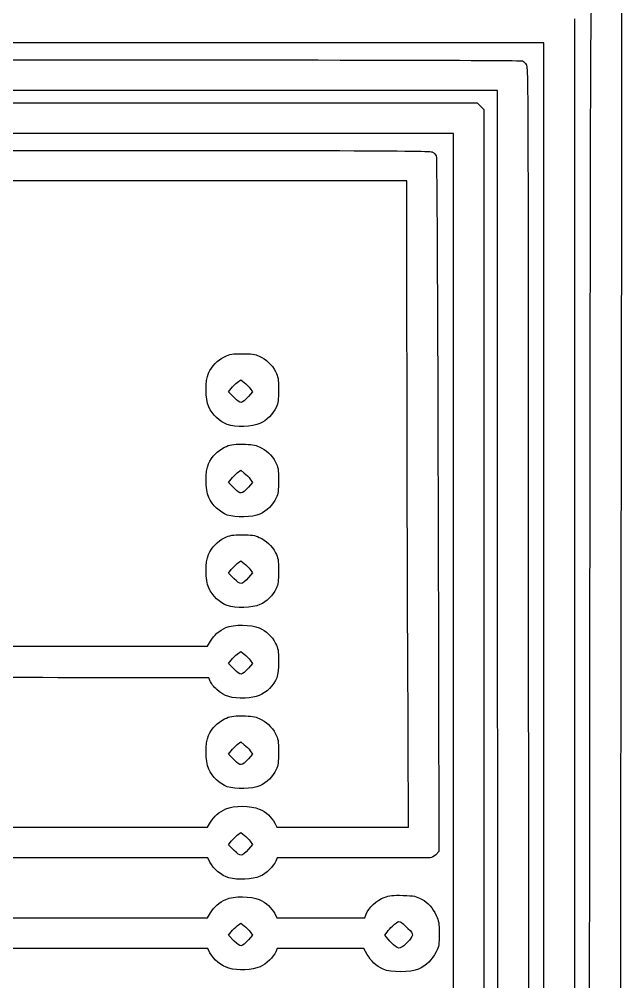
# Model space of a CAD drawing. Extents: x 0 to 100, y 0 to 150.
# Drawn here: x 56.43 to 73.34, y 48.06 to 75.05 of the extents above; entities that cross this region are included whole.
import ezdxf

# ---------------------------------------------------------------- set-up
doc = ezdxf.new("R2010")
doc.units = 0
doc.layers.add('Calque_1', color=7, linetype='CONTINUOUS')

msp = doc.modelspace()

# ---------------------------------------------------------------- linework, layer by layer
at = {"layer": 'Calque_1', "color": 7}
for p, q in [((72.468952, 74.112444), (72.484192, 75.596757)), ((72.008986, 75.061918), (72.008986, 52.294727)), ((71.151736, 74.390842), (53.45905, 74.389713)), ((71.151736, 51.626315), (71.151736, 74.390842)), ((69.849992, 73.056822), (51.576289, 73.056822)), ((69.849992, 63.314856), (69.849992, 73.056822)), ((50.889744, 72.708786), (69.283371, 72.707375)), ((69.283371, 72.707375), (69.37618, 72.614566)), ((69.37618, 72.614566), (69.468989, 72.521757)), ((69.468989, 72.521757), (69.468989, 48.484566)), ((68.611739, 71.85026), (50.307215, 71.85026)), ((68.611739, 47.816013), (68.611739, 71.85026)), ((67.309966, 70.516932), (49.346426, 70.516932)), ((67.309966, 66.505827), (67.309966, 70.516932)), ((62.547875, 64.867337), (62.646038, 64.942208)), ((62.646038, 64.942208), (62.745767, 64.86416)), ((62.305732, 64.597716), (62.377724, 64.695092)), ((62.46541, 64.438035), (62.305732, 64.597716)), ((62.977206, 64.60114), (62.859708, 64.471086)), ((62.911349, 64.693624), (62.977206, 64.60114)), ((62.46541, 64.438035), (62.46541, 64.438035)), ((62.267005, 63.686006), (62.266994, 63.686)), ((62.547875, 62.327337), (62.646038, 62.402208)), ((62.646038, 62.402208), (62.745767, 62.32416)), ((62.305732, 62.057716), (62.377724, 62.155092)), ((62.911349, 62.153624), (62.977206, 62.06114)), ((62.46541, 61.898035), (62.305732, 62.057716)), ((62.46541, 61.898035), (62.46541, 61.898035)), ((62.977206, 62.06114), (62.859708, 61.931086)), ((68.182575, 61.436116), (68.20566, 51.704482)), ((62.267005, 61.146006), (62.266994, 61.146)), ((62.547875, 59.787337), (62.646038, 59.862208)), ((62.646038, 59.862208), (62.745767, 59.78416)), ((62.305732, 59.517716), (62.377724, 59.615092)), ((62.46541, 59.358035), (62.305732, 59.517716)), ((62.977206, 59.52114), (62.859708, 59.391086)), ((62.911349, 59.613624), (62.977206, 59.52114)), ((62.46541, 59.358035), (62.46541, 59.358035)), ((62.267005, 58.606006), (62.266994, 58.606)), ((61.715941, 57.46768), (61.797712, 57.607207)), ((55.500434, 57.46768), (58.608189, 57.46768)), ((58.608189, 57.46768), (61.715941, 57.46768)), ((62.547875, 57.247337), (62.646038, 57.322208)), ((62.646038, 57.322208), (62.745767, 57.24416)), ((67.352243, 52.387601), (67.331105, 57.44112)), ((62.305732, 56.977716), (62.377724, 57.075092)), ((62.46541, 56.818035), (62.305732, 56.977716)), ((62.977206, 56.98114), (62.859708, 56.851086)), ((62.911349, 57.073624), (62.977206, 56.98114)), ((62.46541, 56.818035), (62.46541, 56.818035)), ((61.746023, 56.578668), (59.773436, 56.57868)), ((61.784972, 56.484629), (61.746023, 56.578668)), ((62.305732, 54.437716), (62.377724, 54.535092)), ((62.547875, 54.707337), (62.646038, 54.782208)), ((62.646038, 54.782208), (62.745767, 54.70416)), ((62.911349, 54.533624), (62.977206, 54.44114)), ((62.46541, 54.278035), (62.305732, 54.437716)), ((62.46541, 54.278035), (62.46541, 54.278035)), ((62.977206, 54.44114), (62.859708, 54.311086)), ((62.267005, 53.526006), (62.266994, 53.526)), ((55.498977, 52.387612), (58.60746, 52.387612)), ((58.60746, 52.387612), (61.715946, 52.387612)), ((61.715946, 52.387612), (61.797715, 52.52714)), ((63.598656, 52.506662), (63.660017, 52.387601)), ((63.660017, 52.387601), (65.506132, 52.387601)), ((65.506132, 52.387601), (67.352243, 52.387601)), ((62.547875, 52.167337), (62.646038, 52.242208)), ((62.646038, 52.242208), (62.745767, 52.16416)), ((72.008986, 52.294727), (72.008986, 29.527536)), ((62.305732, 51.897716), (62.377724, 51.995092)), ((62.46541, 51.738035), (62.305732, 51.897716)), ((62.977206, 51.90114), (62.859708, 51.771086)), ((62.911349, 51.993624), (62.977206, 51.90114)), ((72.422487, 31.400932), (72.438093, 52.014531)), ((62.46541, 51.738035), (62.46541, 51.738035)), ((68.20566, 51.704482), (68.118612, 51.61743)), ((71.151736, 28.86179), (71.151736, 51.626315)), ((58.268497, 51.528999), (54.817586, 51.525104)), ((61.719409, 51.532893), (58.268497, 51.528999)), ((61.781512, 51.411157), (61.719409, 51.532893)), ((63.668035, 51.534302), (63.627672, 51.436856)), ((65.782687, 51.530266), (63.668035, 51.534302)), ((61.71611, 49.847527), (61.797878, 49.987055)), ((63.59882, 49.966577), (63.660181, 49.847516)), ((66.122635, 49.847516), (66.16067, 49.952697)), ((58.304422, 49.847527), (61.71611, 49.847527)), ((62.547875, 49.627332), (62.646038, 49.702203)), ((62.646038, 49.702203), (62.745767, 49.624154)), ((63.660181, 49.847516), (64.891409, 49.847516)), ((64.891409, 49.847516), (66.122635, 49.847516)), ((62.305732, 49.357711), (62.377724, 49.455086)), ((62.911349, 49.453618), (62.977206, 49.361134)), ((66.69061, 49.36583), (66.750709, 49.449405)), ((62.46541, 49.198029), (62.305732, 49.357711)), ((62.46541, 49.198029), (62.46541, 49.198029)), ((62.977206, 49.361134), (62.859708, 49.231081)), ((66.785713, 49.246154), (66.69061, 49.36583)), ((58.609998, 48.990297), (55.499141, 48.990297)), ((61.720854, 48.990297), (58.609998, 48.990297)), ((61.782322, 48.869811), (61.720854, 48.990297)), ((63.666596, 48.990297), (63.62704, 48.894804)), ((64.88209, 48.990297), (63.666596, 48.990297)), ((66.097582, 48.990297), (64.88209, 48.990297)), ((66.193345, 48.820614), (66.097582, 48.990297)), ((66.980489, 49.052936), (66.980489, 49.052945)), ((69.468989, 48.484566), (69.468989, 24.447372))]:
    msp.add_line(p, q, dxfattribs=at)
for points in [[(73.311701, 76.276834), (73.330243, 76.2281), (73.335718, 73.240727), (73.326179, 68.412432)], [(72.438093, 52.014531), (72.446673, 63.35201), (72.460558, 73.296073), (72.468952, 74.112444)], [(52.197968, 73.914329), (64.646246, 73.914894), (70.50639, 73.904818), (70.547837, 73.882627)], [(70.547837, 73.882627), (70.581331, 73.864706), (70.6309, 73.818393), (70.657988, 73.779718)], [(70.657988, 73.779718), (70.702156, 73.716658), (70.707242, 72.935213), (70.707242, 66.212871)], [(49.902844, 71.374431), (65.996467, 71.375277), (67.962261, 71.370113), (68.02788, 71.327105)], [(68.02788, 71.327105), (68.068365, 71.300576), (68.114537, 71.253874), (68.130485, 71.223315)], [(68.130485, 71.223315), (68.147644, 71.190428), (68.168904, 67.19634), (68.182575, 61.436116)], [(73.326179, 68.412432), (73.317712, 64.130232), (73.303827, 54.200811), (73.295312, 46.347052)], [(67.331105, 57.44112), (67.319477, 60.220636), (67.309966, 64.299718), (67.309966, 66.505827)], [(70.707242, 66.212871), (70.707242, 62.089783), (70.716752, 51.57736), (70.728408, 42.851935)], [(62.190461, 65.58517), (62.349515, 65.66299), (62.4034, 65.672357), (62.688351, 65.671699)], [(62.688351, 65.671699), (62.949582, 65.671135), (63.036851, 65.658011), (63.166633, 65.599955)], [(61.742577, 65.121067), (61.837629, 65.330693), (61.98728, 65.485765), (62.190461, 65.58517)], [(63.166633, 65.599955), (63.366726, 65.51046), (63.514046, 65.370161), (63.621166, 65.16708)], [(61.749322, 64.179692), (61.649271, 64.40585), (61.645673, 64.907382), (61.742577, 65.121067)], [(63.621166, 65.16708), (63.696765, 65.023759), (63.704978, 64.974379), (63.705644, 64.65908)], [(62.377724, 64.695092), (62.417319, 64.748646), (62.493889, 64.826158), (62.547875, 64.867337)], [(62.745767, 64.86416), (62.800619, 64.821231), (62.875129, 64.744492), (62.911349, 64.693624)], [(63.705644, 64.65908), (63.706208, 64.368992), (63.694976, 64.285147), (63.638989, 64.164116)], [(62.859708, 64.471086), (62.666273, 64.256978), (62.647999, 64.255446), (62.46541, 64.438035)], [(62.266994, 63.686), (62.056117, 63.761038), (61.845794, 63.961616), (61.749322, 64.179692)], [(63.638989, 64.164116), (63.552459, 63.977039), (63.370209, 63.795503), (63.185348, 63.712253)], [(63.185348, 63.712253), (62.974497, 63.617302), (62.498317, 63.603687), (62.267005, 63.686006)], [(69.871158, 39.94144), (69.859531, 47.438738), (69.849992, 57.956774), (69.849992, 63.314856)], [(61.742577, 62.581067), (61.837629, 62.790693), (61.98728, 62.945765), (62.190461, 63.04517)], [(62.190461, 63.04517), (62.349515, 63.12299), (62.4034, 63.132357), (62.688351, 63.131699)], [(62.688351, 63.131699), (62.949582, 63.131135), (63.036851, 63.118011), (63.166633, 63.059955)], [(63.166633, 63.059955), (63.366726, 62.97046), (63.514046, 62.830161), (63.621166, 62.62708)], [(61.749322, 61.639692), (61.649271, 61.86585), (61.645673, 62.367382), (61.742577, 62.581067)], [(63.621166, 62.62708), (63.696765, 62.483759), (63.704978, 62.434379), (63.705644, 62.11908)], [(62.377724, 62.155092), (62.417319, 62.208646), (62.493889, 62.286158), (62.547875, 62.327337)], [(62.745767, 62.32416), (62.800619, 62.281231), (62.875129, 62.204492), (62.911349, 62.153624)], [(63.705644, 62.11908), (63.706208, 61.828992), (63.694976, 61.745147), (63.638989, 61.624116)], [(62.859708, 61.931086), (62.666273, 61.716978), (62.647999, 61.715446), (62.46541, 61.898035)], [(62.266994, 61.146), (62.056117, 61.221038), (61.845794, 61.421616), (61.749322, 61.639692)], [(63.638989, 61.624116), (63.552459, 61.437039), (63.370209, 61.255503), (63.185348, 61.172253)], [(63.185348, 61.172253), (62.974497, 61.077302), (62.498317, 61.063687), (62.267005, 61.146006)], [(61.742577, 60.041067), (61.837629, 60.250693), (61.98728, 60.405765), (62.190461, 60.50517)], [(62.190461, 60.50517), (62.349515, 60.58299), (62.4034, 60.592357), (62.688351, 60.591699)], [(62.688351, 60.591699), (62.949582, 60.591135), (63.036851, 60.578011), (63.166633, 60.519955)], [(63.166633, 60.519955), (63.366726, 60.43046), (63.514046, 60.290161), (63.621166, 60.08708)], [(61.749322, 59.099692), (61.649271, 59.32585), (61.645673, 59.827382), (61.742577, 60.041067)], [(63.621166, 60.08708), (63.696765, 59.943759), (63.704978, 59.894379), (63.705644, 59.57908)], [(62.377724, 59.615092), (62.417319, 59.668646), (62.493889, 59.746158), (62.547875, 59.787337)], [(62.745767, 59.78416), (62.800619, 59.741231), (62.875129, 59.664492), (62.911349, 59.613624)], [(63.705644, 59.57908), (63.706208, 59.288992), (63.694976, 59.205147), (63.638989, 59.084116)], [(62.859708, 59.391086), (62.666273, 59.176978), (62.647999, 59.175446), (62.46541, 59.358035)], [(62.266994, 58.606), (62.056117, 58.681038), (61.845794, 58.881616), (61.749322, 59.099692)], [(63.638989, 59.084116), (63.552459, 58.897039), (63.370209, 58.715503), (63.185348, 58.632253)], [(63.185348, 58.632253), (62.974497, 58.537302), (62.498317, 58.523687), (62.267005, 58.606006)], [(62.229975, 57.986579), (62.442146, 58.082151), (62.946057, 58.078572), (63.1666, 57.979919)], [(61.797712, 57.607207), (61.896492, 57.775768), (62.03834, 57.900261), (62.229975, 57.986579)], [(63.1666, 57.979919), (63.36669, 57.890423), (63.51401, 57.750125), (63.621133, 57.547043)], [(63.621133, 57.547043), (63.696729, 57.403722), (63.704941, 57.354342), (63.70561, 57.039043)], [(62.377724, 57.075092), (62.417319, 57.128646), (62.493889, 57.206158), (62.547875, 57.247337)], [(62.745767, 57.24416), (62.800619, 57.201231), (62.875129, 57.124492), (62.911349, 57.073624)], [(63.70561, 57.039043), (63.706457, 56.635556), (63.655121, 56.481931), (63.451291, 56.278102)], [(62.859708, 56.851086), (62.666273, 56.636978), (62.647999, 56.635446), (62.46541, 56.818035)], [(59.773436, 56.57868), (58.688512, 56.578688), (55.822032, 56.587372), (53.403475, 56.597955)], [(61.975975, 56.248364), (61.892347, 56.32659), (61.806399, 56.432906), (61.784972, 56.484629)], [(62.766603, 56.013589), (62.394186, 55.994849), (62.178525, 56.058902), (61.975975, 56.248364)], [(63.451291, 56.278102), (63.274956, 56.101766), (63.088622, 56.02978), (62.766603, 56.013589)], [(61.742577, 54.961067), (61.837629, 55.170693), (61.98728, 55.325763), (62.190461, 55.42517)], [(62.190461, 55.42517), (62.349515, 55.50299), (62.4034, 55.512357), (62.688351, 55.511699)], [(62.688351, 55.511699), (62.949582, 55.511135), (63.036851, 55.498011), (63.166633, 55.439955)], [(63.166633, 55.439955), (63.366726, 55.35046), (63.514046, 55.210161), (63.621166, 55.00708)], [(61.749322, 54.019692), (61.649271, 54.24585), (61.645673, 54.747379), (61.742577, 54.961067)], [(63.621166, 55.00708), (63.696765, 54.863759), (63.704978, 54.814379), (63.705644, 54.49908)], [(62.377724, 54.535092), (62.417319, 54.588646), (62.493889, 54.666158), (62.547875, 54.707337)], [(62.745767, 54.70416), (62.800619, 54.661231), (62.875129, 54.584492), (62.911349, 54.533624)], [(62.859708, 54.311086), (62.666273, 54.096978), (62.647999, 54.095446), (62.46541, 54.278035)], [(63.705644, 54.49908), (63.706208, 54.208992), (63.694976, 54.125147), (63.638989, 54.004116)], [(62.266994, 53.526), (62.056117, 53.601038), (61.845794, 53.801616), (61.749322, 54.019692)], [(63.638989, 54.004116), (63.552459, 53.817039), (63.370209, 53.635503), (63.185348, 53.552253)], [(63.185348, 53.552253), (62.974497, 53.457302), (62.498317, 53.443687), (62.267005, 53.526006)], [(62.229977, 52.906511), (62.442149, 53.00208), (62.94606, 52.998502), (63.166602, 52.899851)], [(61.797715, 52.52714), (61.896495, 52.6957), (62.038346, 52.820191), (62.229977, 52.906511)], [(63.166602, 52.899851), (63.354972, 52.815599), (63.514043, 52.670839), (63.598656, 52.506662)], [(62.377724, 51.995092), (62.417319, 52.048646), (62.493889, 52.126158), (62.547875, 52.167337)], [(62.745767, 52.16416), (62.800619, 52.121231), (62.875129, 52.044492), (62.911349, 51.993624)], [(62.859708, 51.771086), (62.666273, 51.556978), (62.647999, 51.555446), (62.46541, 51.738035)], [(68.118612, 51.61743), (68.070733, 51.569551), (68.001357, 51.529436), (67.964448, 51.52829)], [(62.311717, 50.972722), (62.103158, 51.033352), (61.880194, 51.217727), (61.781512, 51.411157)], [(63.627672, 51.436856), (63.568072, 51.292965), (63.355917, 51.088949), (63.18743, 51.0135)], [(67.964448, 51.52829), (67.927539, 51.527161), (66.945747, 51.528008), (65.782687, 51.530266)], [(63.18743, 51.0135), (62.981834, 50.921439), (62.556294, 50.901622), (62.311717, 50.972722)], [(66.672903, 50.421737), (66.822619, 50.478046), (66.903374, 50.48649), (67.199016, 50.47675)], [(61.797878, 49.987055), (61.896659, 50.155615), (62.038509, 50.280109), (62.230141, 50.366427)], [(62.230141, 50.366427), (62.442316, 50.461998), (62.946226, 50.45842), (63.166766, 50.359766)], [(63.166766, 50.359766), (63.355135, 50.275514), (63.514207, 50.130754), (63.59882, 49.966577)], [(66.16067, 49.952697), (66.219832, 50.116307), (66.470081, 50.345455), (66.672903, 50.421737)], [(67.199016, 50.47675), (67.513956, 50.466364), (67.5649, 50.456091), (67.71758, 50.372156)], [(67.71758, 50.372156), (67.91892, 50.261457), (68.022007, 50.146762), (68.132057, 49.911016)], [(54.674581, 49.690535), (54.761548, 49.853028), (54.634342, 49.847527), (58.304422, 49.847527)], [(66.90102, 49.613943), (67.092155, 49.785475), (67.079927, 49.7851), (67.257955, 49.625035)], [(68.132057, 49.911016), (68.203098, 49.758833), (68.213667, 49.693541), (68.214296, 49.403016)], [(62.377724, 49.455086), (62.417319, 49.50864), (62.493889, 49.586153), (62.547875, 49.627332)], [(62.745767, 49.624154), (62.800619, 49.581225), (62.875129, 49.504486), (62.911349, 49.453618)], [(66.750709, 49.449405), (66.78376, 49.495373), (66.851403, 49.569414), (66.90102, 49.613943)], [(67.257955, 49.625035), (67.500695, 49.406792), (67.508727, 49.379798), (67.378035, 49.221414)], [(62.859708, 49.231081), (62.666273, 49.016973), (62.647999, 49.01544), (62.46541, 49.198029)], [(66.980489, 49.052945), (66.925673, 49.09339), (66.83802, 49.180334), (66.785713, 49.246154)], [(67.378035, 49.221414), (67.317702, 49.148302), (67.225999, 49.06394), (67.174251, 49.033943)], [(68.214296, 49.403016), (68.214861, 49.101933), (68.206479, 49.052231), (68.126757, 48.889919)], [(62.311892, 48.432615), (62.103804, 48.493109), (61.880411, 48.677533), (61.782322, 48.869811)], [(63.62704, 48.894804), (63.568165, 48.752666), (63.355209, 48.548447), (63.187605, 48.473396)], [(67.174251, 49.033943), (67.083096, 48.981105), (67.077054, 48.9817), (66.980489, 49.052936)], [(68.126757, 48.889919), (68.025013, 48.682731), (67.84187, 48.504364), (67.631527, 48.407593)], [(66.643391, 48.406182), (66.439328, 48.500551), (66.30326, 48.625852), (66.193345, 48.820614)], [(63.187605, 48.473396), (62.982009, 48.381332), (62.556469, 48.361514), (62.311892, 48.432615)], [(67.631527, 48.407593), (67.420323, 48.310424), (66.852171, 48.309597), (66.643391, 48.406182)]]:
    msp.add_open_spline(points, degree=3, dxfattribs=at)

doc.saveas('drawing.dxf')
